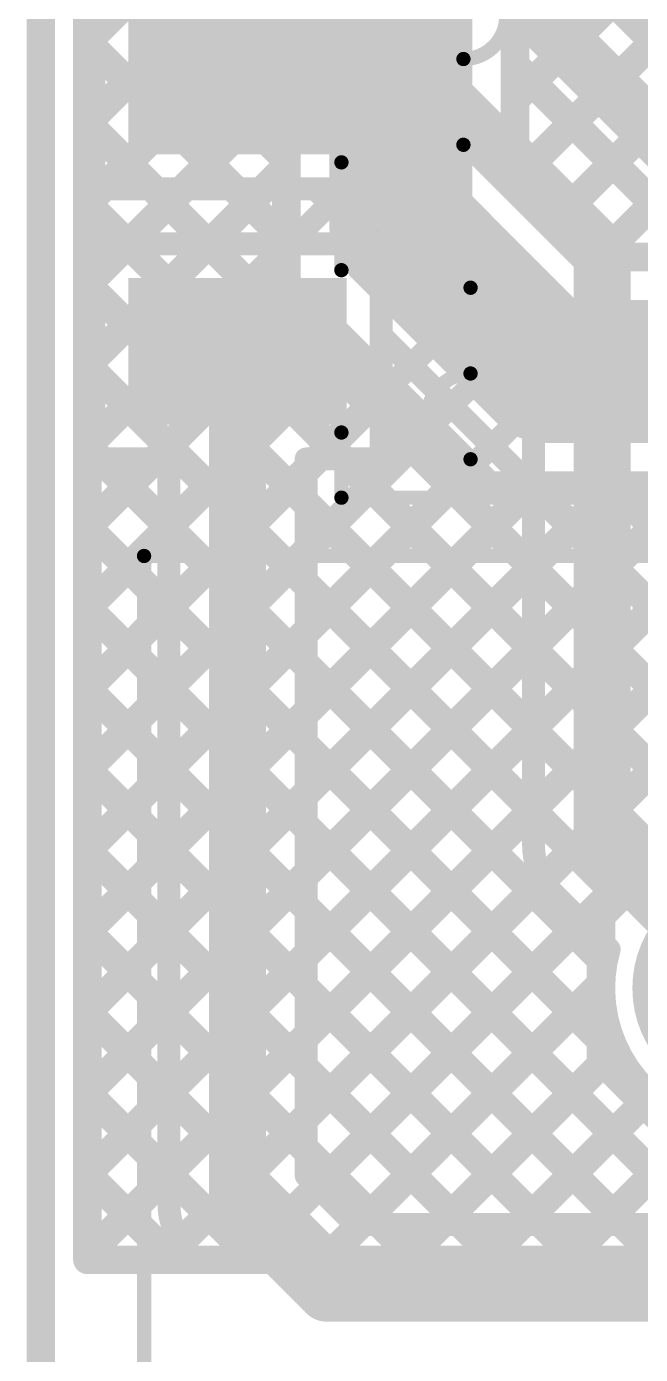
# Model space of a CAD drawing. Header units: inches. Extents: x -1.9 to 9.4, y 0 to 6.7.
# Drawn here: x -0.005 to 0.2097, y 2.0577 to 2.5222 of the extents above; entities that cross this region are included whole.
import ezdxf

# ---------------------------------------------------------------- set-up
doc = ezdxf.new("R2010")
doc.units = ezdxf.units.IN
doc.header["$MEASUREMENT"] = 0
for name, color, linetype in [('Board Outline', 216, 'Continuous'), ('Bottom Layer', 5, 'Continuous'), ('Bottom Solder', 6, 'Continuous'), ('Mechanical 15', 56, 'Continuous'), ('Top Layer', 1, 'Continuous'), ('Top Overlay', 2, 'Continuous'), ('Top Paste', 8, 'Continuous'), ('Top Solder', 216, 'Continuous')]:
    doc.layers.add(name, color=color, linetype=linetype)

# ---------------------------------------------------------------- blocks, each defined once
blk = doc.blocks.new('PE2818_I_1')
at = {"layer": 'Bottom Solder'}
h = blk.add_hatch(color=6, dxfattribs=at)
edge = h.paths.add_edge_path()
edge.add_arc((0.4, 0.4), 0.03943, 0, 360)
at = {"layer": 'Top Solder'}
h = blk.add_hatch(color=216, dxfattribs=at)
edge = h.paths.add_edge_path()
edge.add_arc((0.4, 0.4), 0.03943, 0, 360)
at = {"layer": 'Top Overlay'}
for points in [[(-0.55118, 0.61024, 0.005, 0.005, 0), (0.55118, 0.61024, 0.005, 0.005, 0)], [(0.55118, 0.61024, 0.005, 0.005, 0), (0.55118, -0.61024, 0.005, 0.005, 0)]]:
    blk.add_lwpolyline(points, format="xyseb", dxfattribs=at)
blk.add_lwpolyline([(0.54993, 0.61024, 0.0025, 0.0025, 1), (0.55243, 0.61024, 0.0025, 0.0025, 1)], format="xyseb", close=True, dxfattribs=at)
blk.add_lwpolyline([(0.54993, 0.61024, 0.0025, 0.0025, 1), (0.55243, 0.61024, 0.0025, 0.0025, 1)], format="xyseb", close=True, dxfattribs=at)
blk = doc.blocks.new('MBS10S_25')
at = {"layer": 'Top Layer'}
for points in [[(0.08332, 0.07086), (0.15576, 0.07086), (0.15576, 0.02362), (0.08332, 0.02362)], [(0.08333, -0.02362), (0.15577, -0.02362), (0.15577, -0.07086), (0.08333, -0.07086)]]:
    blk.add_hatch(color=1, dxfattribs=at).paths.add_polyline_path(points)
at = {"layer": 'Top Paste'}
for points in [[(0.08332, 0.07086), (0.15576, 0.07086), (0.15576, 0.02362), (0.08332, 0.02362)], [(0.08333, -0.02362), (0.15577, -0.02362), (0.15577, -0.07086), (0.08333, -0.07086)]]:
    blk.add_hatch(color=8, dxfattribs=at).paths.add_polyline_path(points)
at = {"layer": 'Top Solder'}
for points in [[(0.08132, 0.07286), (0.15776, 0.07286), (0.15776, 0.02162), (0.08132, 0.02162)], [(0.08133, -0.02162), (0.15777, -0.02162), (0.15777, -0.07286), (0.08133, -0.07286)]]:
    blk.add_hatch(color=216, dxfattribs=at).paths.add_polyline_path(points)
at = {"layer": 'Mechanical 15'}
blk.add_lwpolyline([(0.07054, 0.00501, 0.0001, 0.0001, 0), (0.07052, 0.00499, 0.0001, 0.0001, 0)], format="xyseb", dxfattribs=at)
for points in [[(0.0705, 0.00499, 0.00005, 0.00005, 1), (0.07055, 0.00499, 0.00005, 0.00005, 1)], [(0.07052, 0.00501, 0.00005, 0.00005, 1), (0.07057, 0.00501, 0.00005, 0.00005, 1)]]:
    blk.add_lwpolyline(points, format="xyseb", close=True, dxfattribs=at)
at = {"layer": 'Top Overlay'}
for points in [[(0.0832, 0.09843, 0.005, 0.005, 0), (-0.08215, 0.09843, 0.005, 0.005, 0)], [(0.0832, 0.09843, 0.005, 0.005, 0), (0.0832, 0.07564, 0.005, 0.005, 0)], [(0.03803, 0.085, 0.005, 0.005, -1), (0.03803, 0.055, 0.005, 0.005, 0)], [(0.03803, 0.025, 0.005, 0.005, -1), (0.03803, 0.055, 0.005, 0.005, 0)], [(0.0832, 0.01886, 0.005, 0.005, 0), (0.0832, -0.01885, 0.005, 0.005, 0)], [(0.04053, -0.025, 0.005, 0.005, -1), (0.04053, -0.055, 0.005, 0.005, 0)], [(0.04053, -0.085, 0.005, 0.005, -1), (0.04053, -0.055, 0.005, 0.005, 0)]]:
    blk.add_lwpolyline(points, format="xyseb", dxfattribs=at)
for points in [[(0.08195, 0.09843, 0.0025, 0.0025, 1), (0.08445, 0.09843, 0.0025, 0.0025, 1)], [(0.08195, 0.09843, 0.0025, 0.0025, 1), (0.08445, 0.09843, 0.0025, 0.0025, 1)], [(0.03678, 0.085, 0.0025, 0.0025, 1), (0.03928, 0.085, 0.0025, 0.0025, 1)], [(0.08195, 0.07564, 0.0025, 0.0025, 1), (0.08445, 0.07564, 0.0025, 0.0025, 1)], [(0.03678, 0.055, 0.0025, 0.0025, 1), (0.03928, 0.055, 0.0025, 0.0025, 1)], [(0.03678, 0.055, 0.0025, 0.0025, 1), (0.03928, 0.055, 0.0025, 0.0025, 1)], [(0.03678, 0.025, 0.0025, 0.0025, 1), (0.03928, 0.025, 0.0025, 0.0025, 1)], [(0.08195, 0.01886, 0.0025, 0.0025, 1), (0.08445, 0.01886, 0.0025, 0.0025, 1)], [(0.08195, -0.01885, 0.0025, 0.0025, 1), (0.08445, -0.01885, 0.0025, 0.0025, 1)], [(0.03928, -0.025, 0.0025, 0.0025, 1), (0.04178, -0.025, 0.0025, 0.0025, 1)], [(0.03928, -0.055, 0.0025, 0.0025, 1), (0.04178, -0.055, 0.0025, 0.0025, 1)], [(0.03928, -0.055, 0.0025, 0.0025, 1), (0.04178, -0.055, 0.0025, 0.0025, 1)]]:
    blk.add_lwpolyline(points, format="xyseb", close=True, dxfattribs=at)

msp = doc.modelspace()

# ---------------------------------------------------------------- linework, layer by layer
at = {"layer": 'Board Outline'}
msp.add_lwpolyline([(0, 0, 0.01, 0.01, 0), (0, 3.38583, 0.01, 0.01, 0)], format="xyseb", dxfattribs=at)
at = {"layer": 'Bottom Layer'}
for points in [[(0.01631, 2.09083, 0.01, 0.01, 0), (0.01631, 3.36951, 0.01, 0.01, 0)], [(0.1659, 2.49672, 0.01, 0.01, 0), (1.03869, 3.36951, 0.01, 0.01, 0)], [(0.1659, 2.52501, 0.01, 0.01, 0), (1.01041, 3.36951, 0.01, 0.01, 0)], [(0.16792, 2.47046, 0.01, 0.01, 0), (1.06697, 3.36951, 0.01, 0.01, 0)], [(0.18206, 2.45632, 0.01, 0.01, 0), (1.09526, 3.36951, 0.01, 0.01, 0)], [(0.1962, 2.44217, 0.01, 0.01, 0), (1.12354, 3.36951, 0.01, 0.01, 0)], [(0.1259, 2.45248, 0.05, 0.05, 0), (0.1259, 2.80827, 0.05, 0.05, 0)], [(0.0859, 2.47248, 0.01, 0.01, 0), (0.0859, 2.78251, 0.01, 0.01, 0)], [(0.1659, 2.47248, 0.01, 0.01, 0), (0.1659, 2.78251, 0.01, 0.01, 0)], [(0.01631, 2.51684, 0.01, 0.01, 0), (0.0859, 2.58643, 0.01, 0.01, 0)], [(0.01631, 2.57338, 0.01, 0.01, 0), (0.0859, 2.5038, 0.01, 0.01, 0)], [(0.1659, 2.56522, 0.01, 0.01, 0), (0.28954, 2.44157, 0.01, 0.01, 0)], [(0.01631, 2.48856, 0.01, 0.01, 0), (0.0859, 2.55814, 0.01, 0.01, 0)], [(0.01631, 2.5451, 0.01, 0.01, 0), (0.0859, 2.47551, 0.01, 0.01, 0)], [(0.1659, 2.53693, 0.01, 0.01, 0), (0.26126, 2.44157, 0.01, 0.01, 0)], [(0.01631, 2.46027, 0.01, 0.01, 0), (0.0859, 2.52986, 0.01, 0.01, 0)], [(0.01631, 2.51681, 0.01, 0.01, 0), (0.0859, 2.44723, 0.01, 0.01, 0)], [(0.1659, 2.50865, 0.01, 0.01, 0), (0.23297, 2.44157, 0.01, 0.01, 0)], [(0.01631, 2.43199, 0.01, 0.01, 0), (0.0859, 2.50158, 0.01, 0.01, 0)], [(0.01631, 2.48853, 0.01, 0.01, 0), (0.26858, 2.23626, 0.01, 0.01, 0)], [(0.1659, 2.48036, 0.01, 0.01, 0), (0.20469, 2.44157, 0.01, 0.01, 0)], [(0.01631, 2.4037, 0.01, 0.01, 0), (0.0859, 2.47329, 0.01, 0.01, 0)], [(0.0859, 2.43248, 0.01, 0.01, 0), (0.0859, 2.47248, 0.01, 0.01, 0)], [(0.0859, 2.43248, 0.01, 0.01, 0), (0.0859, 2.47248, 0.01, 0.01, 0)], [(0.1259, 2.45248, 0.05, 0.05, 0), (0.1768, 2.40157, 0.05, 0.05, 0)], [(0.1659, 2.47248, 0.01, 0.01, 0), (0.1968, 2.44157, 0.01, 0.01, 0)], [(0.01631, 2.46025, 0.01, 0.01, 0), (0.2403, 2.23626, 0.01, 0.01, 0)], [(0.01631, 2.37542, 0.01, 0.01, 0), (0.0859, 2.44501, 0.01, 0.01, 0)], [(0.1968, 2.44157, 0.01, 0.01, 0), (0.39196, 2.44157, 0.01, 0.01, 0)], [(0.01631, 2.43196, 0.01, 0.01, 0), (0.21657, 2.23171, 0.01, 0.01, 0)], [(0.0859, 2.43248, 0.01, 0.01, 0), (0.1059, 2.41248, 0.01, 0.01, 0)], [(0.0859, 2.43248, 0.01, 0.01, 0), (0.1059, 2.41248, 0.01, 0.01, 0)], [(0.01631, 2.34714, 0.01, 0.01, 0), (0.09378, 2.4246, 0.01, 0.01, 0)], [(0.1768, 2.40157, 0.05, 0.05, 0), (0.44239, 2.40157, 0.05, 0.05, 0)], [(0.01631, 2.31885, 0.01, 0.01, 0), (0.10792, 2.41046, 0.01, 0.01, 0)], [(0.1059, 2.41248, 0.01, 0.01, 0), (0.1368, 2.38157, 0.01, 0.01, 0)], [(0.01631, 2.40368, 0.01, 0.01, 0), (0.20243, 2.21756, 0.01, 0.01, 0)], [(0.01631, 2.29057, 0.01, 0.01, 0), (0.12206, 2.39632, 0.01, 0.01, 0)], [(0.01631, 2.26228, 0.01, 0.01, 0), (0.1362, 2.38217, 0.01, 0.01, 0)], [(0.1368, 2.38157, 0.01, 0.01, 0), (0.1568, 2.36157, 0.01, 0.01, 0)], [(0.1368, 2.38157, 0.01, 0.01, 0), (0.1568, 2.36157, 0.01, 0.01, 0)], [(0.01631, 2.37539, 0.01, 0.01, 0), (0.19591, 2.1958, 0.01, 0.01, 0)], [(0.01631, 2.234, 0.01, 0.01, 0), (0.15035, 2.36803, 0.01, 0.01, 0)], [(0.01631, 2.17743, 0.01, 0.01, 0), (0.20046, 2.36157, 0.01, 0.01, 0)], [(0.01631, 2.20571, 0.01, 0.01, 0), (0.17217, 2.36157, 0.01, 0.01, 0)], [(0.01631, 2.09258, 0.01, 0.01, 0), (0.28531, 2.36157, 0.01, 0.01, 0)], [(0.01631, 2.12086, 0.01, 0.01, 0), (0.25703, 2.36157, 0.01, 0.01, 0)], [(0.01631, 2.12086, 0.01, 0.01, 0), (0.25703, 2.36157, 0.01, 0.01, 0)], [(0.01631, 2.14915, 0.01, 0.01, 0), (0.22874, 2.36157, 0.01, 0.01, 0)], [(0.04285, 2.09083, 0.01, 0.01, 0), (0.31359, 2.36157, 0.01, 0.01, 0)], [(0.07113, 2.09083, 0.01, 0.01, 0), (0.34188, 2.36157, 0.01, 0.01, 0)], [(0.1568, 2.36157, 0.01, 0.01, 0), (0.1968, 2.36157, 0.01, 0.01, 0)], [(0.1568, 2.36157, 0.01, 0.01, 0), (0.1968, 2.36157, 0.01, 0.01, 0)], [(0.17155, 2.36157, 0.01, 0.01, 0), (0.4423, 2.09083, 0.01, 0.01, 0)], [(0.1968, 2.36157, 0.01, 0.01, 0), (0.39196, 2.36157, 0.01, 0.01, 0)], [(0.19984, 2.36157, 0.01, 0.01, 0), (0.39591, 2.16551, 0.01, 0.01, 0)], [(0.01631, 2.34711, 0.01, 0.01, 0), (0.19591, 2.16752, 0.01, 0.01, 0)], [(0.01631, 2.31882, 0.01, 0.01, 0), (0.24431, 2.09083, 0.01, 0.01, 0)], [(0.01631, 2.29054, 0.01, 0.01, 0), (0.21603, 2.09083, 0.01, 0.01, 0)], [(0.01631, 2.26226, 0.01, 0.01, 0), (0.18774, 2.09083, 0.01, 0.01, 0)], [(0.01631, 2.23397, 0.01, 0.01, 0), (0.15946, 2.09083, 0.01, 0.01, 0)], [(0.19591, 2.21104, 0.01, 0.01, 0), (0.22112, 2.23626, 0.01, 0.01, 0)], [(0.19591, 2.16061, 0.01, 0.01, 0), (0.19591, 2.21104, 0.01, 0.01, 0)], [(0.01631, 2.20569, 0.01, 0.01, 0), (0.13117, 2.09083, 0.01, 0.01, 0)], [(0.09942, 2.09083, 0.01, 0.01, 0), (0.19591, 2.18732, 0.01, 0.01, 0)], [(0.01631, 2.1774, 0.01, 0.01, 0), (0.10289, 2.09083, 0.01, 0.01, 0)], [(0.1277, 2.09083, 0.01, 0.01, 0), (0.19669, 2.15982, 0.01, 0.01, 0)], [(0.19591, 2.16061, 0.01, 0.01, 0), (0.22112, 2.13539, 0.01, 0.01, 0)], [(0.01631, 2.14912, 0.01, 0.01, 0), (0.0746, 2.09083, 0.01, 0.01, 0)], [(0.15598, 2.09083, 0.01, 0.01, 0), (0.21084, 2.14568, 0.01, 0.01, 0)], [(0.18427, 2.09083, 0.01, 0.01, 0), (0.22884, 2.13539, 0.01, 0.01, 0)], [(0.21255, 2.09083, 0.01, 0.01, 0), (0.25712, 2.13539, 0.01, 0.01, 0)], [(0.01631, 2.12083, 0.01, 0.01, 0), (0.04632, 2.09083, 0.01, 0.01, 0)], [(0.01631, 2.09083, 0.01, 0.01, 0), (1.27503, 2.09083, 0.01, 0.01, 0)]]:
    msp.add_lwpolyline(points, format="xyseb", dxfattribs=at)
for points in [[(0.1634, 2.52501, 0.005, 0.005, 1), (0.1684, 2.52501, 0.005, 0.005, 1)], [(0.01381, 2.51684, 0.005, 0.005, 1), (0.01881, 2.51684, 0.005, 0.005, 1)], [(0.01381, 2.51681, 0.005, 0.005, 1), (0.01881, 2.51681, 0.005, 0.005, 1)], [(0.1634, 2.50865, 0.005, 0.005, 1), (0.1684, 2.50865, 0.005, 0.005, 1)], [(0.0834, 2.5038, 0.005, 0.005, 1), (0.0884, 2.5038, 0.005, 0.005, 1)], [(0.0834, 2.50158, 0.005, 0.005, 1), (0.0884, 2.50158, 0.005, 0.005, 1)], [(0.1634, 2.49672, 0.005, 0.005, 1), (0.1684, 2.49672, 0.005, 0.005, 1)], [(0.01381, 2.48856, 0.005, 0.005, 1), (0.01881, 2.48856, 0.005, 0.005, 1)], [(0.01381, 2.48853, 0.005, 0.005, 1), (0.01881, 2.48853, 0.005, 0.005, 1)], [(0.1634, 2.48036, 0.005, 0.005, 1), (0.1684, 2.48036, 0.005, 0.005, 1)], [(0.0834, 2.47551, 0.005, 0.005, 1), (0.0884, 2.47551, 0.005, 0.005, 1)], [(0.0834, 2.47329, 0.005, 0.005, 1), (0.0884, 2.47329, 0.005, 0.005, 1)], [(0.0834, 2.47248, 0.005, 0.005, 1), (0.0884, 2.47248, 0.005, 0.005, 1)], [(0.0834, 2.47248, 0.005, 0.005, 1), (0.0884, 2.47248, 0.005, 0.005, 1)], [(0.0834, 2.47248, 0.005, 0.005, 1), (0.0884, 2.47248, 0.005, 0.005, 1)], [(0.1134, 2.45248, 0.025, 0.025, 1), (0.1384, 2.45248, 0.025, 0.025, 1)], [(0.1134, 2.45248, 0.025, 0.025, 1), (0.1384, 2.45248, 0.025, 0.025, 1)], [(0.1634, 2.47248, 0.005, 0.005, 1), (0.1684, 2.47248, 0.005, 0.005, 1)], [(0.1634, 2.47248, 0.005, 0.005, 1), (0.1684, 2.47248, 0.005, 0.005, 1)], [(0.16542, 2.47046, 0.005, 0.005, 1), (0.17042, 2.47046, 0.005, 0.005, 1)], [(0.01381, 2.46027, 0.005, 0.005, 1), (0.01881, 2.46027, 0.005, 0.005, 1)], [(0.01381, 2.46025, 0.005, 0.005, 1), (0.01881, 2.46025, 0.005, 0.005, 1)], [(0.17956, 2.45632, 0.005, 0.005, 1), (0.18456, 2.45632, 0.005, 0.005, 1)], [(0.0834, 2.44723, 0.005, 0.005, 1), (0.0884, 2.44723, 0.005, 0.005, 1)], [(0.0834, 2.44501, 0.005, 0.005, 1), (0.0884, 2.44501, 0.005, 0.005, 1)], [(0.1937, 2.44217, 0.005, 0.005, 1), (0.1987, 2.44217, 0.005, 0.005, 1)], [(0.1943, 2.44157, 0.005, 0.005, 1), (0.1993, 2.44157, 0.005, 0.005, 1)], [(0.1943, 2.44157, 0.005, 0.005, 1), (0.1993, 2.44157, 0.005, 0.005, 1)], [(0.20219, 2.44157, 0.005, 0.005, 1), (0.20719, 2.44157, 0.005, 0.005, 1)], [(0.01381, 2.43199, 0.005, 0.005, 1), (0.01881, 2.43199, 0.005, 0.005, 1)], [(0.01381, 2.43196, 0.005, 0.005, 1), (0.01881, 2.43196, 0.005, 0.005, 1)], [(0.0834, 2.43248, 0.005, 0.005, 1), (0.0884, 2.43248, 0.005, 0.005, 1)], [(0.0834, 2.43248, 0.005, 0.005, 1), (0.0884, 2.43248, 0.005, 0.005, 1)], [(0.0834, 2.43248, 0.005, 0.005, 1), (0.0884, 2.43248, 0.005, 0.005, 1)], [(0.0834, 2.43248, 0.005, 0.005, 1), (0.0884, 2.43248, 0.005, 0.005, 1)], [(0.09128, 2.4246, 0.005, 0.005, 1), (0.09628, 2.4246, 0.005, 0.005, 1)], [(0.1643, 2.40157, 0.025, 0.025, 1), (0.1893, 2.40157, 0.025, 0.025, 1)], [(0.1643, 2.40157, 0.025, 0.025, 1), (0.1893, 2.40157, 0.025, 0.025, 1)], [(0.1034, 2.41248, 0.005, 0.005, 1), (0.1084, 2.41248, 0.005, 0.005, 1)], [(0.1034, 2.41248, 0.005, 0.005, 1), (0.1084, 2.41248, 0.005, 0.005, 1)], [(0.1034, 2.41248, 0.005, 0.005, 1), (0.1084, 2.41248, 0.005, 0.005, 1)], [(0.10542, 2.41046, 0.005, 0.005, 1), (0.11042, 2.41046, 0.005, 0.005, 1)], [(0.01381, 2.4037, 0.005, 0.005, 1), (0.01881, 2.4037, 0.005, 0.005, 1)], [(0.01381, 2.40368, 0.005, 0.005, 1), (0.01881, 2.40368, 0.005, 0.005, 1)], [(0.11956, 2.39632, 0.005, 0.005, 1), (0.12456, 2.39632, 0.005, 0.005, 1)], [(0.1337, 2.38217, 0.005, 0.005, 1), (0.1387, 2.38217, 0.005, 0.005, 1)], [(0.1343, 2.38157, 0.005, 0.005, 1), (0.1393, 2.38157, 0.005, 0.005, 1)], [(0.1343, 2.38157, 0.005, 0.005, 1), (0.1393, 2.38157, 0.005, 0.005, 1)], [(0.1343, 2.38157, 0.005, 0.005, 1), (0.1393, 2.38157, 0.005, 0.005, 1)], [(0.01381, 2.37542, 0.005, 0.005, 1), (0.01881, 2.37542, 0.005, 0.005, 1)], [(0.01381, 2.37539, 0.005, 0.005, 1), (0.01881, 2.37539, 0.005, 0.005, 1)], [(0.14785, 2.36803, 0.005, 0.005, 1), (0.15285, 2.36803, 0.005, 0.005, 1)], [(0.1543, 2.36157, 0.005, 0.005, 1), (0.1593, 2.36157, 0.005, 0.005, 1)], [(0.1543, 2.36157, 0.005, 0.005, 1), (0.1593, 2.36157, 0.005, 0.005, 1)], [(0.1543, 2.36157, 0.005, 0.005, 1), (0.1593, 2.36157, 0.005, 0.005, 1)], [(0.1543, 2.36157, 0.005, 0.005, 1), (0.1593, 2.36157, 0.005, 0.005, 1)], [(0.16905, 2.36157, 0.005, 0.005, 1), (0.17405, 2.36157, 0.005, 0.005, 1)], [(0.16967, 2.36157, 0.005, 0.005, 1), (0.17467, 2.36157, 0.005, 0.005, 1)], [(0.1943, 2.36157, 0.005, 0.005, 1), (0.1993, 2.36157, 0.005, 0.005, 1)], [(0.1943, 2.36157, 0.005, 0.005, 1), (0.1993, 2.36157, 0.005, 0.005, 1)], [(0.1943, 2.36157, 0.005, 0.005, 1), (0.1993, 2.36157, 0.005, 0.005, 1)], [(0.19734, 2.36157, 0.005, 0.005, 1), (0.20234, 2.36157, 0.005, 0.005, 1)], [(0.19796, 2.36157, 0.005, 0.005, 1), (0.20296, 2.36157, 0.005, 0.005, 1)], [(0.01381, 2.34714, 0.005, 0.005, 1), (0.01881, 2.34714, 0.005, 0.005, 1)], [(0.01381, 2.34711, 0.005, 0.005, 1), (0.01881, 2.34711, 0.005, 0.005, 1)], [(0.01381, 2.31885, 0.005, 0.005, 1), (0.01881, 2.31885, 0.005, 0.005, 1)], [(0.01381, 2.31882, 0.005, 0.005, 1), (0.01881, 2.31882, 0.005, 0.005, 1)], [(0.01381, 2.29057, 0.005, 0.005, 1), (0.01881, 2.29057, 0.005, 0.005, 1)], [(0.01381, 2.29054, 0.005, 0.005, 1), (0.01881, 2.29054, 0.005, 0.005, 1)], [(0.01381, 2.26228, 0.005, 0.005, 1), (0.01881, 2.26228, 0.005, 0.005, 1)], [(0.01381, 2.26226, 0.005, 0.005, 1), (0.01881, 2.26226, 0.005, 0.005, 1)], [(0.01381, 2.234, 0.005, 0.005, 1), (0.01881, 2.234, 0.005, 0.005, 1)], [(0.01381, 2.23397, 0.005, 0.005, 1), (0.01881, 2.23397, 0.005, 0.005, 1)], [(0.19993, 2.21756, 0.005, 0.005, 1), (0.20493, 2.21756, 0.005, 0.005, 1)], [(0.19341, 2.21104, 0.005, 0.005, 1), (0.19841, 2.21104, 0.005, 0.005, 1)], [(0.19341, 2.21104, 0.005, 0.005, 1), (0.19841, 2.21104, 0.005, 0.005, 1)], [(0.01381, 2.20571, 0.005, 0.005, 1), (0.01881, 2.20571, 0.005, 0.005, 1)], [(0.01381, 2.20569, 0.005, 0.005, 1), (0.01881, 2.20569, 0.005, 0.005, 1)], [(0.19341, 2.1958, 0.005, 0.005, 1), (0.19841, 2.1958, 0.005, 0.005, 1)], [(0.19341, 2.18732, 0.005, 0.005, 1), (0.19841, 2.18732, 0.005, 0.005, 1)], [(0.01381, 2.17743, 0.005, 0.005, 1), (0.01881, 2.17743, 0.005, 0.005, 1)], [(0.01381, 2.1774, 0.005, 0.005, 1), (0.01881, 2.1774, 0.005, 0.005, 1)], [(0.19341, 2.16752, 0.005, 0.005, 1), (0.19841, 2.16752, 0.005, 0.005, 1)], [(0.19341, 2.16061, 0.005, 0.005, 1), (0.19841, 2.16061, 0.005, 0.005, 1)], [(0.19341, 2.16061, 0.005, 0.005, 1), (0.19841, 2.16061, 0.005, 0.005, 1)], [(0.19419, 2.15982, 0.005, 0.005, 1), (0.19919, 2.15982, 0.005, 0.005, 1)], [(0.01381, 2.14915, 0.005, 0.005, 1), (0.01881, 2.14915, 0.005, 0.005, 1)], [(0.01381, 2.14912, 0.005, 0.005, 1), (0.01881, 2.14912, 0.005, 0.005, 1)], [(0.20834, 2.14568, 0.005, 0.005, 1), (0.21334, 2.14568, 0.005, 0.005, 1)], [(0.01381, 2.12086, 0.005, 0.005, 1), (0.01881, 2.12086, 0.005, 0.005, 1)], [(0.01381, 2.12086, 0.005, 0.005, 1), (0.01881, 2.12086, 0.005, 0.005, 1)], [(0.01381, 2.12083, 0.005, 0.005, 1), (0.01881, 2.12083, 0.005, 0.005, 1)], [(0.01381, 2.09258, 0.005, 0.005, 1), (0.01881, 2.09258, 0.005, 0.005, 1)], [(0.01381, 2.09083, 0.005, 0.005, 1), (0.01881, 2.09083, 0.005, 0.005, 1)], [(0.01381, 2.09083, 0.005, 0.005, 1), (0.01881, 2.09083, 0.005, 0.005, 1)], [(0.04035, 2.09083, 0.005, 0.005, 1), (0.04535, 2.09083, 0.005, 0.005, 1)], [(0.04382, 2.09083, 0.005, 0.005, 1), (0.04882, 2.09083, 0.005, 0.005, 1)], [(0.06863, 2.09083, 0.005, 0.005, 1), (0.07363, 2.09083, 0.005, 0.005, 1)], [(0.0721, 2.09083, 0.005, 0.005, 1), (0.0771, 2.09083, 0.005, 0.005, 1)], [(0.09692, 2.09083, 0.005, 0.005, 1), (0.10192, 2.09083, 0.005, 0.005, 1)], [(0.10039, 2.09083, 0.005, 0.005, 1), (0.10539, 2.09083, 0.005, 0.005, 1)], [(0.1252, 2.09083, 0.005, 0.005, 1), (0.1302, 2.09083, 0.005, 0.005, 1)], [(0.12867, 2.09083, 0.005, 0.005, 1), (0.13367, 2.09083, 0.005, 0.005, 1)], [(0.15348, 2.09083, 0.005, 0.005, 1), (0.15848, 2.09083, 0.005, 0.005, 1)], [(0.15696, 2.09083, 0.005, 0.005, 1), (0.16196, 2.09083, 0.005, 0.005, 1)], [(0.18177, 2.09083, 0.005, 0.005, 1), (0.18677, 2.09083, 0.005, 0.005, 1)], [(0.18524, 2.09083, 0.005, 0.005, 1), (0.19024, 2.09083, 0.005, 0.005, 1)], [(0.21005, 2.09083, 0.005, 0.005, 1), (0.21505, 2.09083, 0.005, 0.005, 1)]]:
    msp.add_lwpolyline(points, format="xyseb", close=True, dxfattribs=at)
at = {"layer": 'Top Layer'}
for points in [[(0.01529, 2.09083, 0.008, 0.008, 0), (0.01529, 3.37053, 0.008, 0.008, 0)], [(0.1499, 2.58383, 0.008, 0.008, 0), (0.25766, 2.47607, 0.008, 0.008, 0)], [(0.1259, 2.57389, 0.02, 0.02, 0), (0.27758, 2.42221, 0.02, 0.02, 0)], [(0.01857, 2.46544, 0.008, 0.008, 0), (0.01857, 2.54069, 0.008, 0.008, 0)], [(0.01529, 2.51582, 0.008, 0.008, 0), (0.01857, 2.5191, 0.008, 0.008, 0)], [(0.01529, 2.51783, 0.008, 0.008, 0), (0.01857, 2.51456, 0.008, 0.008, 0)], [(0.06879, 2.50306, 0.02, 0.02, 0), (0.13558, 2.50306, 0.02, 0.02, 0)], [(0.13558, 2.50306, 0.02, 0.02, 0), (0.19634, 2.4423, 0.02, 0.02, 0)], [(0.01529, 2.48754, 0.008, 0.008, 0), (0.01857, 2.49081, 0.008, 0.008, 0)], [(0.01529, 2.48955, 0.008, 0.008, 0), (0.01857, 2.48628, 0.008, 0.008, 0)], [(0.11901, 2.47906, 0.008, 0.008, 0), (0.12564, 2.47906, 0.008, 0.008, 0)], [(0.11901, 2.46544, 0.008, 0.008, 0), (0.11901, 2.47906, 0.008, 0.008, 0)], [(0.12564, 2.47906, 0.008, 0.008, 0), (0.17234, 2.43236, 0.008, 0.008, 0)], [(0.11538, 2.44621, 0.008, 0.008, 0), (0.13694, 2.46776, 0.008, 0.008, 0)], [(0.11901, 2.47069, 0.008, 0.008, 0), (0.17234, 2.41736, 0.008, 0.008, 0)], [(0.01529, 2.45925, 0.008, 0.008, 0), (0.02148, 2.46544, 0.008, 0.008, 0)], [(0.01857, 2.46544, 0.008, 0.008, 0), (0.11901, 2.46544, 0.008, 0.008, 0)], [(0.03053, 2.44621, 0.008, 0.008, 0), (0.04977, 2.46544, 0.008, 0.008, 0)], [(0.0394, 2.46544, 0.008, 0.008, 0), (0.05864, 2.44621, 0.008, 0.008, 0)], [(0.05882, 2.44621, 0.008, 0.008, 0), (0.07805, 2.46544, 0.008, 0.008, 0)], [(0.06768, 2.46544, 0.008, 0.008, 0), (0.08692, 2.44621, 0.008, 0.008, 0)], [(0.0871, 2.44621, 0.008, 0.008, 0), (0.10634, 2.46544, 0.008, 0.008, 0)], [(0.09597, 2.46544, 0.008, 0.008, 0), (0.1152, 2.44621, 0.008, 0.008, 0)], [(0.01529, 2.46126, 0.008, 0.008, 0), (0.03035, 2.44621, 0.008, 0.008, 0)], [(0.11902, 2.42156, 0.008, 0.008, 0), (0.15108, 2.45362, 0.008, 0.008, 0)], [(0.01858, 2.44621, 0.008, 0.008, 0), (0.11902, 2.44621, 0.008, 0.008, 0)], [(0.01858, 2.37096, 0.008, 0.008, 0), (0.01858, 2.44621, 0.008, 0.008, 0)], [(0.1152, 2.44621, 0.008, 0.008, 0), (0.11902, 2.4424, 0.008, 0.008, 0)], [(0.11902, 2.37096, 0.008, 0.008, 0), (0.11902, 2.44621, 0.008, 0.008, 0)], [(0.19634, 2.23583, 0.02, 0.02, 0), (0.19634, 2.4423, 0.02, 0.02, 0)], [(0.11902, 2.4424, 0.008, 0.008, 0), (0.17234, 2.38907, 0.008, 0.008, 0)], [(0.11902, 2.39327, 0.008, 0.008, 0), (0.16522, 2.43948, 0.008, 0.008, 0)], [(0.01529, 2.43097, 0.008, 0.008, 0), (0.01858, 2.43425, 0.008, 0.008, 0)], [(0.01529, 2.43298, 0.008, 0.008, 0), (0.01858, 2.4297, 0.008, 0.008, 0)], [(0.17234, 2.23583, 0.008, 0.008, 0), (0.17234, 2.43236, 0.008, 0.008, 0)], [(0.0928, 2.33877, 0.008, 0.008, 0), (0.17234, 2.41831, 0.008, 0.008, 0)], [(0.11902, 2.41411, 0.008, 0.008, 0), (0.17234, 2.36079, 0.008, 0.008, 0)], [(0.0688, 2.11037, 0.02, 0.02, 0), (0.0688, 2.40358, 0.02, 0.02, 0)], [(0.01529, 2.40269, 0.008, 0.008, 0), (0.01858, 2.40597, 0.008, 0.008, 0)], [(0.01529, 2.4047, 0.008, 0.008, 0), (0.01858, 2.40141, 0.008, 0.008, 0)], [(0.0928, 2.31048, 0.008, 0.008, 0), (0.17234, 2.39002, 0.008, 0.008, 0)], [(0.11902, 2.38583, 0.008, 0.008, 0), (0.17234, 2.3325, 0.008, 0.008, 0)], [(0.01529, 2.3744, 0.008, 0.008, 0), (0.01858, 2.37768, 0.008, 0.008, 0)], [(0.01529, 2.37641, 0.008, 0.008, 0), (0.01858, 2.37313, 0.008, 0.008, 0)], [(0.01529, 2.34612, 0.008, 0.008, 0), (0.04014, 2.37096, 0.008, 0.008, 0)], [(0.01858, 2.37313, 0.008, 0.008, 0), (0.02074, 2.37096, 0.008, 0.008, 0)], [(0.01858, 2.37096, 0.008, 0.008, 0), (0.0448, 2.37096, 0.008, 0.008, 0)], [(0.02074, 2.37096, 0.008, 0.008, 0), (0.0448, 2.34691, 0.008, 0.008, 0)], [(0.0448, 2.11037, 0.008, 0.008, 0), (0.0448, 2.37096, 0.008, 0.008, 0)], [(0.0928, 2.37096, 0.008, 0.008, 0), (0.11902, 2.37096, 0.008, 0.008, 0)], [(0.0928, 2.36705, 0.008, 0.008, 0), (0.09671, 2.37096, 0.008, 0.008, 0)], [(0.0928, 2.12031, 0.008, 0.008, 0), (0.0928, 2.37096, 0.008, 0.008, 0)], [(0.1056, 2.37096, 0.008, 0.008, 0), (0.17234, 2.30422, 0.008, 0.008, 0)], [(0.0928, 2.2822, 0.008, 0.008, 0), (0.17234, 2.36174, 0.008, 0.008, 0)], [(0.0928, 2.35548, 0.008, 0.008, 0), (0.17234, 2.27594, 0.008, 0.008, 0)], [(0.01529, 2.34813, 0.008, 0.008, 0), (0.0448, 2.31863, 0.008, 0.008, 0)], [(0.01529, 2.31783, 0.008, 0.008, 0), (0.0448, 2.34733, 0.008, 0.008, 0)], [(0.0928, 2.25391, 0.008, 0.008, 0), (0.17234, 2.33346, 0.008, 0.008, 0)], [(0.0928, 2.32719, 0.008, 0.008, 0), (0.17234, 2.24765, 0.008, 0.008, 0)], [(0.01529, 2.31984, 0.008, 0.008, 0), (0.0448, 2.29034, 0.008, 0.008, 0)], [(0.01529, 2.28955, 0.008, 0.008, 0), (0.0448, 2.31905, 0.008, 0.008, 0)], [(0.0928, 2.22563, 0.008, 0.008, 0), (0.17234, 2.30517, 0.008, 0.008, 0)], [(0.0928, 2.29891, 0.008, 0.008, 0), (0.1976, 2.1941, 0.008, 0.008, 0)], [(0.01529, 2.29156, 0.008, 0.008, 0), (0.0448, 2.26206, 0.008, 0.008, 0)], [(0.01529, 2.26126, 0.008, 0.008, 0), (0.0448, 2.29077, 0.008, 0.008, 0)], [(0.0928, 2.19734, 0.008, 0.008, 0), (0.17234, 2.27689, 0.008, 0.008, 0)], [(0.0928, 2.19734, 0.008, 0.008, 0), (0.17234, 2.27689, 0.008, 0.008, 0)], [(0.0928, 2.27063, 0.008, 0.008, 0), (0.20561, 2.15781, 0.008, 0.008, 0)], [(0.01529, 2.26327, 0.008, 0.008, 0), (0.0448, 2.23377, 0.008, 0.008, 0)], [(0.01529, 2.23298, 0.008, 0.008, 0), (0.0448, 2.26248, 0.008, 0.008, 0)], [(0.0928, 2.16906, 0.008, 0.008, 0), (0.17234, 2.2486, 0.008, 0.008, 0)], [(0.0928, 2.24234, 0.008, 0.008, 0), (0.23197, 2.10317, 0.008, 0.008, 0)], [(0.19634, 2.23583, 0.02, 0.02, 0), (0.24634, 2.18583, 0.02, 0.02, 0)], [(0.01529, 2.23499, 0.008, 0.008, 0), (0.0448, 2.20549, 0.008, 0.008, 0)], [(0.17937, 2.21886, 0.008, 0.008, -0.198912), (0.17234, 2.23583, 0.008, 0.008, 0)], [(0.17937, 2.21886, 0.008, 0.008, -0.198912), (0.17234, 2.23583, 0.008, 0.008, 0)], [(0.01529, 2.2047, 0.008, 0.008, 0), (0.0448, 2.2342, 0.008, 0.008, 0)], [(0.0928, 2.14078, 0.008, 0.008, 0), (0.17566, 2.22364, 0.008, 0.008, 0)], [(0.17937, 2.21886, 0.008, 0.008, 0), (0.19881, 2.19941, 0.008, 0.008, 0)], [(0.0928, 2.21406, 0.008, 0.008, 0), (0.20368, 2.10317, 0.008, 0.008, 0)], [(0.09671, 2.1164, 0.008, 0.008, 0), (0.18926, 2.20896, 0.008, 0.008, 0)], [(0.01529, 2.20671, 0.008, 0.008, 0), (0.0448, 2.1772, 0.008, 0.008, 0)], [(0.01529, 2.17641, 0.008, 0.008, 0), (0.0448, 2.20591, 0.008, 0.008, 0)], [(0.29577, 2.18583, 0.008, 0.008, -1.149906), (0.19881, 2.19941, 0.008, 0.008, 0)], [(0.11176, 2.10317, 0.008, 0.008, 0), (0.19697, 2.18838, 0.008, 0.008, 0)], [(0.0928, 2.18577, 0.008, 0.008, 0), (0.1754, 2.10317, 0.008, 0.008, 0)], [(0.01529, 2.17842, 0.008, 0.008, 0), (0.0448, 2.14892, 0.008, 0.008, 0)], [(0.01529, 2.14813, 0.008, 0.008, 0), (0.0448, 2.17763, 0.008, 0.008, 0)], [(0.14004, 2.10317, 0.008, 0.008, 0), (0.20162, 2.16475, 0.008, 0.008, 0)], [(0.0928, 2.15749, 0.008, 0.008, 0), (0.14712, 2.10317, 0.008, 0.008, 0)], [(0.01529, 2.15014, 0.008, 0.008, 0), (0.0448, 2.12064, 0.008, 0.008, 0)], [(0.01529, 2.11984, 0.008, 0.008, 0), (0.0448, 2.14934, 0.008, 0.008, 0)], [(0.01529, 2.11984, 0.008, 0.008, 0), (0.0448, 2.14934, 0.008, 0.008, 0)], [(0.16832, 2.10317, 0.008, 0.008, 0), (0.21378, 2.14863, 0.008, 0.008, 0)], [(0.19661, 2.10317, 0.008, 0.008, 0), (0.23197, 2.13853, 0.008, 0.008, 0)], [(0.0928, 2.1292, 0.008, 0.008, 0), (0.11883, 2.10317, 0.008, 0.008, 0)], [(0.01529, 2.12185, 0.008, 0.008, 0), (0.04632, 2.09083, 0.008, 0.008, 0)], [(0.01529, 2.09156, 0.008, 0.008, 0), (0.0448, 2.12106, 0.008, 0.008, 0)], [(0.0928, 2.12031, 0.008, 0.008, 0), (0.10994, 2.10317, 0.008, 0.008, 0)], [(0.0688, 2.11037, 0.02, 0.02, 0), (0.1, 2.07917, 0.02, 0.02, 0)], [(0.05183, 2.0934, 0.008, 0.008, -0.198912), (0.0448, 2.11037, 0.008, 0.008, 0)], [(0.05183, 2.0934, 0.008, 0.008, -0.198912), (0.0448, 2.11037, 0.008, 0.008, 0)], [(0.10994, 2.10317, 0.008, 0.008, 0), (0.40751, 2.10317, 0.008, 0.008, 0)], [(0.04285, 2.09083, 0.008, 0.008, 0), (0.04893, 2.09691, 0.008, 0.008, 0)], [(0.01529, 2.09357, 0.008, 0.008, 0), (0.01804, 2.09083, 0.008, 0.008, 0)], [(0.01529, 2.09083, 0.008, 0.008, 0), (0.0544, 2.09083, 0.008, 0.008, 0)], [(0.05183, 2.0934, 0.008, 0.008, 0), (0.0544, 2.09083, 0.008, 0.008, 0)], [(0.1, 2.07917, 0.02, 0.02, 0), (0.41745, 2.07917, 0.02, 0.02, 0)]]:
    msp.add_lwpolyline(points, format="xyseb", dxfattribs=at)
for points in [[(0.01657, 2.5191, 0.004, 0.004, 1), (0.02057, 2.5191, 0.004, 0.004, 1)], [(0.01329, 2.51783, 0.004, 0.004, 1), (0.01729, 2.51783, 0.004, 0.004, 1)], [(0.01329, 2.51582, 0.004, 0.004, 1), (0.01729, 2.51582, 0.004, 0.004, 1)], [(0.01657, 2.51456, 0.004, 0.004, 1), (0.02057, 2.51456, 0.004, 0.004, 1)], [(0.06379, 2.50306, 0.01, 0.01, 1), (0.07379, 2.50306, 0.01, 0.01, 1)], [(0.13058, 2.50306, 0.01, 0.01, 1), (0.14058, 2.50306, 0.01, 0.01, 1)], [(0.13058, 2.50306, 0.01, 0.01, 1), (0.14058, 2.50306, 0.01, 0.01, 1)], [(0.01657, 2.49081, 0.004, 0.004, 1), (0.02057, 2.49081, 0.004, 0.004, 1)], [(0.01329, 2.48955, 0.004, 0.004, 1), (0.01729, 2.48955, 0.004, 0.004, 1)], [(0.01329, 2.48754, 0.004, 0.004, 1), (0.01729, 2.48754, 0.004, 0.004, 1)], [(0.01657, 2.48628, 0.004, 0.004, 1), (0.02057, 2.48628, 0.004, 0.004, 1)], [(0.11701, 2.47906, 0.004, 0.004, 1), (0.12101, 2.47906, 0.004, 0.004, 1)], [(0.11701, 2.47906, 0.004, 0.004, 1), (0.12101, 2.47906, 0.004, 0.004, 1)], [(0.12364, 2.47906, 0.004, 0.004, 1), (0.12764, 2.47906, 0.004, 0.004, 1)], [(0.12364, 2.47906, 0.004, 0.004, 1), (0.12764, 2.47906, 0.004, 0.004, 1)], [(0.11701, 2.47069, 0.004, 0.004, 1), (0.12101, 2.47069, 0.004, 0.004, 1)], [(0.13494, 2.46776, 0.004, 0.004, 1), (0.13894, 2.46776, 0.004, 0.004, 1)], [(0.01657, 2.46544, 0.004, 0.004, 1), (0.02057, 2.46544, 0.004, 0.004, 1)], [(0.01657, 2.46544, 0.004, 0.004, 1), (0.02057, 2.46544, 0.004, 0.004, 1)], [(0.01948, 2.46544, 0.004, 0.004, 1), (0.02348, 2.46544, 0.004, 0.004, 1)], [(0.0374, 2.46544, 0.004, 0.004, 1), (0.0414, 2.46544, 0.004, 0.004, 1)], [(0.04777, 2.46544, 0.004, 0.004, 1), (0.05177, 2.46544, 0.004, 0.004, 1)], [(0.06568, 2.46544, 0.004, 0.004, 1), (0.06968, 2.46544, 0.004, 0.004, 1)], [(0.07605, 2.46544, 0.004, 0.004, 1), (0.08005, 2.46544, 0.004, 0.004, 1)], [(0.09397, 2.46544, 0.004, 0.004, 1), (0.09797, 2.46544, 0.004, 0.004, 1)], [(0.10434, 2.46544, 0.004, 0.004, 1), (0.10834, 2.46544, 0.004, 0.004, 1)], [(0.11701, 2.46544, 0.004, 0.004, 1), (0.12101, 2.46544, 0.004, 0.004, 1)], [(0.11701, 2.46544, 0.004, 0.004, 1), (0.12101, 2.46544, 0.004, 0.004, 1)], [(0.01329, 2.46126, 0.004, 0.004, 1), (0.01729, 2.46126, 0.004, 0.004, 1)], [(0.01329, 2.45925, 0.004, 0.004, 1), (0.01729, 2.45925, 0.004, 0.004, 1)], [(0.14908, 2.45362, 0.004, 0.004, 1), (0.15308, 2.45362, 0.004, 0.004, 1)], [(0.01658, 2.44621, 0.004, 0.004, 1), (0.02058, 2.44621, 0.004, 0.004, 1)], [(0.01658, 2.44621, 0.004, 0.004, 1), (0.02058, 2.44621, 0.004, 0.004, 1)], [(0.02835, 2.44621, 0.004, 0.004, 1), (0.03235, 2.44621, 0.004, 0.004, 1)], [(0.02853, 2.44621, 0.004, 0.004, 1), (0.03253, 2.44621, 0.004, 0.004, 1)], [(0.05664, 2.44621, 0.004, 0.004, 1), (0.06064, 2.44621, 0.004, 0.004, 1)], [(0.05682, 2.44621, 0.004, 0.004, 1), (0.06082, 2.44621, 0.004, 0.004, 1)], [(0.08492, 2.44621, 0.004, 0.004, 1), (0.08892, 2.44621, 0.004, 0.004, 1)], [(0.0851, 2.44621, 0.004, 0.004, 1), (0.0891, 2.44621, 0.004, 0.004, 1)], [(0.1132, 2.44621, 0.004, 0.004, 1), (0.1172, 2.44621, 0.004, 0.004, 1)], [(0.1132, 2.44621, 0.004, 0.004, 1), (0.1172, 2.44621, 0.004, 0.004, 1)], [(0.11338, 2.44621, 0.004, 0.004, 1), (0.11738, 2.44621, 0.004, 0.004, 1)], [(0.11702, 2.44621, 0.004, 0.004, 1), (0.12102, 2.44621, 0.004, 0.004, 1)], [(0.11702, 2.44621, 0.004, 0.004, 1), (0.12102, 2.44621, 0.004, 0.004, 1)], [(0.19134, 2.4423, 0.01, 0.01, 1), (0.20134, 2.4423, 0.01, 0.01, 1)], [(0.19134, 2.4423, 0.01, 0.01, 1), (0.20134, 2.4423, 0.01, 0.01, 1)], [(0.11702, 2.4424, 0.004, 0.004, 1), (0.12102, 2.4424, 0.004, 0.004, 1)], [(0.11702, 2.4424, 0.004, 0.004, 1), (0.12102, 2.4424, 0.004, 0.004, 1)], [(0.16322, 2.43948, 0.004, 0.004, 1), (0.16722, 2.43948, 0.004, 0.004, 1)], [(0.01329, 2.43298, 0.004, 0.004, 1), (0.01729, 2.43298, 0.004, 0.004, 1)], [(0.01329, 2.43097, 0.004, 0.004, 1), (0.01729, 2.43097, 0.004, 0.004, 1)], [(0.01658, 2.43425, 0.004, 0.004, 1), (0.02058, 2.43425, 0.004, 0.004, 1)], [(0.17034, 2.43236, 0.004, 0.004, 1), (0.17434, 2.43236, 0.004, 0.004, 1)], [(0.17034, 2.43236, 0.004, 0.004, 1), (0.17434, 2.43236, 0.004, 0.004, 1)], [(0.01658, 2.4297, 0.004, 0.004, 1), (0.02058, 2.4297, 0.004, 0.004, 1)], [(0.11702, 2.42156, 0.004, 0.004, 1), (0.12102, 2.42156, 0.004, 0.004, 1)], [(0.17034, 2.41831, 0.004, 0.004, 1), (0.17434, 2.41831, 0.004, 0.004, 1)], [(0.17034, 2.41736, 0.004, 0.004, 1), (0.17434, 2.41736, 0.004, 0.004, 1)], [(0.11702, 2.41411, 0.004, 0.004, 1), (0.12102, 2.41411, 0.004, 0.004, 1)], [(0.0638, 2.40358, 0.01, 0.01, 1), (0.0738, 2.40358, 0.01, 0.01, 1)], [(0.01329, 2.4047, 0.004, 0.004, 1), (0.01729, 2.4047, 0.004, 0.004, 1)], [(0.01329, 2.40269, 0.004, 0.004, 1), (0.01729, 2.40269, 0.004, 0.004, 1)], [(0.01658, 2.40597, 0.004, 0.004, 1), (0.02058, 2.40597, 0.004, 0.004, 1)], [(0.01658, 2.40141, 0.004, 0.004, 1), (0.02058, 2.40141, 0.004, 0.004, 1)], [(0.11702, 2.39327, 0.004, 0.004, 1), (0.12102, 2.39327, 0.004, 0.004, 1)], [(0.17034, 2.39002, 0.004, 0.004, 1), (0.17434, 2.39002, 0.004, 0.004, 1)], [(0.17034, 2.38907, 0.004, 0.004, 1), (0.17434, 2.38907, 0.004, 0.004, 1)], [(0.11702, 2.38583, 0.004, 0.004, 1), (0.12102, 2.38583, 0.004, 0.004, 1)], [(0.01329, 2.37641, 0.004, 0.004, 1), (0.01729, 2.37641, 0.004, 0.004, 1)], [(0.01329, 2.3744, 0.004, 0.004, 1), (0.01729, 2.3744, 0.004, 0.004, 1)], [(0.01658, 2.37768, 0.004, 0.004, 1), (0.02058, 2.37768, 0.004, 0.004, 1)], [(0.01658, 2.37313, 0.004, 0.004, 1), (0.02058, 2.37313, 0.004, 0.004, 1)], [(0.01658, 2.37313, 0.004, 0.004, 1), (0.02058, 2.37313, 0.004, 0.004, 1)], [(0.01658, 2.37096, 0.004, 0.004, 1), (0.02058, 2.37096, 0.004, 0.004, 1)], [(0.01658, 2.37096, 0.004, 0.004, 1), (0.02058, 2.37096, 0.004, 0.004, 1)], [(0.01874, 2.37096, 0.004, 0.004, 1), (0.02274, 2.37096, 0.004, 0.004, 1)], [(0.01874, 2.37096, 0.004, 0.004, 1), (0.02274, 2.37096, 0.004, 0.004, 1)], [(0.03814, 2.37096, 0.004, 0.004, 1), (0.04214, 2.37096, 0.004, 0.004, 1)], [(0.0428, 2.37096, 0.004, 0.004, 1), (0.0468, 2.37096, 0.004, 0.004, 1)], [(0.0428, 2.37096, 0.004, 0.004, 1), (0.0468, 2.37096, 0.004, 0.004, 1)], [(0.0908, 2.37096, 0.004, 0.004, 1), (0.0948, 2.37096, 0.004, 0.004, 1)], [(0.0908, 2.37096, 0.004, 0.004, 1), (0.0948, 2.37096, 0.004, 0.004, 1)], [(0.09471, 2.37096, 0.004, 0.004, 1), (0.09871, 2.37096, 0.004, 0.004, 1)], [(0.1036, 2.37096, 0.004, 0.004, 1), (0.1076, 2.37096, 0.004, 0.004, 1)], [(0.11702, 2.37096, 0.004, 0.004, 1), (0.12102, 2.37096, 0.004, 0.004, 1)], [(0.11702, 2.37096, 0.004, 0.004, 1), (0.12102, 2.37096, 0.004, 0.004, 1)], [(0.0908, 2.36705, 0.004, 0.004, 1), (0.0948, 2.36705, 0.004, 0.004, 1)], [(0.17034, 2.36174, 0.004, 0.004, 1), (0.17434, 2.36174, 0.004, 0.004, 1)], [(0.17034, 2.36079, 0.004, 0.004, 1), (0.17434, 2.36079, 0.004, 0.004, 1)], [(0.0908, 2.35548, 0.004, 0.004, 1), (0.0948, 2.35548, 0.004, 0.004, 1)], [(0.01329, 2.34813, 0.004, 0.004, 1), (0.01729, 2.34813, 0.004, 0.004, 1)], [(0.0428, 2.34733, 0.004, 0.004, 1), (0.0468, 2.34733, 0.004, 0.004, 1)], [(0.0428, 2.34691, 0.004, 0.004, 1), (0.0468, 2.34691, 0.004, 0.004, 1)], [(0.01329, 2.34612, 0.004, 0.004, 1), (0.01729, 2.34612, 0.004, 0.004, 1)], [(0.0908, 2.33877, 0.004, 0.004, 1), (0.0948, 2.33877, 0.004, 0.004, 1)], [(0.17034, 2.33346, 0.004, 0.004, 1), (0.17434, 2.33346, 0.004, 0.004, 1)], [(0.17034, 2.3325, 0.004, 0.004, 1), (0.17434, 2.3325, 0.004, 0.004, 1)], [(0.0908, 2.32719, 0.004, 0.004, 1), (0.0948, 2.32719, 0.004, 0.004, 1)], [(0.01329, 2.31984, 0.004, 0.004, 1), (0.01729, 2.31984, 0.004, 0.004, 1)], [(0.0428, 2.31905, 0.004, 0.004, 1), (0.0468, 2.31905, 0.004, 0.004, 1)], [(0.0428, 2.31863, 0.004, 0.004, 1), (0.0468, 2.31863, 0.004, 0.004, 1)], [(0.01329, 2.31783, 0.004, 0.004, 1), (0.01729, 2.31783, 0.004, 0.004, 1)], [(0.0908, 2.31048, 0.004, 0.004, 1), (0.0948, 2.31048, 0.004, 0.004, 1)], [(0.17034, 2.30517, 0.004, 0.004, 1), (0.17434, 2.30517, 0.004, 0.004, 1)], [(0.17034, 2.30422, 0.004, 0.004, 1), (0.17434, 2.30422, 0.004, 0.004, 1)], [(0.0908, 2.29891, 0.004, 0.004, 1), (0.0948, 2.29891, 0.004, 0.004, 1)], [(0.01329, 2.29156, 0.004, 0.004, 1), (0.01729, 2.29156, 0.004, 0.004, 1)], [(0.0428, 2.29077, 0.004, 0.004, 1), (0.0468, 2.29077, 0.004, 0.004, 1)], [(0.01329, 2.28955, 0.004, 0.004, 1), (0.01729, 2.28955, 0.004, 0.004, 1)], [(0.0428, 2.29034, 0.004, 0.004, 1), (0.0468, 2.29034, 0.004, 0.004, 1)], [(0.0908, 2.2822, 0.004, 0.004, 1), (0.0948, 2.2822, 0.004, 0.004, 1)], [(0.17034, 2.27689, 0.004, 0.004, 1), (0.17434, 2.27689, 0.004, 0.004, 1)], [(0.17034, 2.27689, 0.004, 0.004, 1), (0.17434, 2.27689, 0.004, 0.004, 1)], [(0.17034, 2.27594, 0.004, 0.004, 1), (0.17434, 2.27594, 0.004, 0.004, 1)], [(0.0908, 2.27063, 0.004, 0.004, 1), (0.0948, 2.27063, 0.004, 0.004, 1)], [(0.01329, 2.26327, 0.004, 0.004, 1), (0.01729, 2.26327, 0.004, 0.004, 1)], [(0.01329, 2.26126, 0.004, 0.004, 1), (0.01729, 2.26126, 0.004, 0.004, 1)], [(0.0428, 2.26248, 0.004, 0.004, 1), (0.0468, 2.26248, 0.004, 0.004, 1)], [(0.0428, 2.26206, 0.004, 0.004, 1), (0.0468, 2.26206, 0.004, 0.004, 1)], [(0.0908, 2.25391, 0.004, 0.004, 1), (0.0948, 2.25391, 0.004, 0.004, 1)], [(0.17034, 2.2486, 0.004, 0.004, 1), (0.17434, 2.2486, 0.004, 0.004, 1)], [(0.17034, 2.24765, 0.004, 0.004, 1), (0.17434, 2.24765, 0.004, 0.004, 1)], [(0.0908, 2.24234, 0.004, 0.004, 1), (0.0948, 2.24234, 0.004, 0.004, 1)], [(0.19134, 2.23583, 0.01, 0.01, 1), (0.20134, 2.23583, 0.01, 0.01, 1)], [(0.19134, 2.23583, 0.01, 0.01, 1), (0.20134, 2.23583, 0.01, 0.01, 1)], [(0.01329, 2.23499, 0.004, 0.004, 1), (0.01729, 2.23499, 0.004, 0.004, 1)], [(0.17034, 2.23583, 0.004, 0.004, 1), (0.17434, 2.23583, 0.004, 0.004, 1)], [(0.17034, 2.23583, 0.004, 0.004, 1), (0.17434, 2.23583, 0.004, 0.004, 1)], [(0.17034, 2.23583, 0.004, 0.004, 1), (0.17434, 2.23583, 0.004, 0.004, 1)], [(0.01329, 2.23298, 0.004, 0.004, 1), (0.01729, 2.23298, 0.004, 0.004, 1)], [(0.0428, 2.2342, 0.004, 0.004, 1), (0.0468, 2.2342, 0.004, 0.004, 1)], [(0.0428, 2.23377, 0.004, 0.004, 1), (0.0468, 2.23377, 0.004, 0.004, 1)], [(0.0908, 2.22563, 0.004, 0.004, 1), (0.0948, 2.22563, 0.004, 0.004, 1)], [(0.17366, 2.22364, 0.004, 0.004, 1), (0.17766, 2.22364, 0.004, 0.004, 1)], [(0.17737, 2.21886, 0.004, 0.004, 1), (0.18137, 2.21886, 0.004, 0.004, 1)], [(0.17737, 2.21886, 0.004, 0.004, 1), (0.18137, 2.21886, 0.004, 0.004, 1)], [(0.17737, 2.21886, 0.004, 0.004, 1), (0.18137, 2.21886, 0.004, 0.004, 1)], [(0.0908, 2.21406, 0.004, 0.004, 1), (0.0948, 2.21406, 0.004, 0.004, 1)], [(0.18726, 2.20896, 0.004, 0.004, 1), (0.19126, 2.20896, 0.004, 0.004, 1)], [(0.01329, 2.20671, 0.004, 0.004, 1), (0.01729, 2.20671, 0.004, 0.004, 1)], [(0.01329, 2.2047, 0.004, 0.004, 1), (0.01729, 2.2047, 0.004, 0.004, 1)], [(0.0428, 2.20591, 0.004, 0.004, 1), (0.0468, 2.20591, 0.004, 0.004, 1)], [(0.0428, 2.20549, 0.004, 0.004, 1), (0.0468, 2.20549, 0.004, 0.004, 1)], [(0.19681, 2.19941, 0.004, 0.004, 1), (0.20081, 2.19941, 0.004, 0.004, 1)], [(0.19681, 2.19941, 0.004, 0.004, 1), (0.20081, 2.19941, 0.004, 0.004, 1)], [(0.0908, 2.19734, 0.004, 0.004, 1), (0.0948, 2.19734, 0.004, 0.004, 1)], [(0.0908, 2.19734, 0.004, 0.004, 1), (0.0948, 2.19734, 0.004, 0.004, 1)], [(0.1956, 2.1941, 0.004, 0.004, 1), (0.1996, 2.1941, 0.004, 0.004, 1)], [(0.19497, 2.18838, 0.004, 0.004, 1), (0.19897, 2.18838, 0.004, 0.004, 1)], [(0.0908, 2.18577, 0.004, 0.004, 1), (0.0948, 2.18577, 0.004, 0.004, 1)], [(0.01329, 2.17842, 0.004, 0.004, 1), (0.01729, 2.17842, 0.004, 0.004, 1)], [(0.01329, 2.17641, 0.004, 0.004, 1), (0.01729, 2.17641, 0.004, 0.004, 1)], [(0.0428, 2.17763, 0.004, 0.004, 1), (0.0468, 2.17763, 0.004, 0.004, 1)], [(0.0428, 2.1772, 0.004, 0.004, 1), (0.0468, 2.1772, 0.004, 0.004, 1)], [(0.0908, 2.16906, 0.004, 0.004, 1), (0.0948, 2.16906, 0.004, 0.004, 1)], [(0.19962, 2.16475, 0.004, 0.004, 1), (0.20362, 2.16475, 0.004, 0.004, 1)], [(0.0908, 2.15749, 0.004, 0.004, 1), (0.0948, 2.15749, 0.004, 0.004, 1)], [(0.20361, 2.15781, 0.004, 0.004, 1), (0.20761, 2.15781, 0.004, 0.004, 1)], [(0.01329, 2.15014, 0.004, 0.004, 1), (0.01729, 2.15014, 0.004, 0.004, 1)], [(0.01329, 2.14813, 0.004, 0.004, 1), (0.01729, 2.14813, 0.004, 0.004, 1)], [(0.0428, 2.14934, 0.004, 0.004, 1), (0.0468, 2.14934, 0.004, 0.004, 1)], [(0.0428, 2.14934, 0.004, 0.004, 1), (0.0468, 2.14934, 0.004, 0.004, 1)], [(0.0428, 2.14892, 0.004, 0.004, 1), (0.0468, 2.14892, 0.004, 0.004, 1)], [(0.0908, 2.14078, 0.004, 0.004, 1), (0.0948, 2.14078, 0.004, 0.004, 1)], [(0.0908, 2.1292, 0.004, 0.004, 1), (0.0948, 2.1292, 0.004, 0.004, 1)], [(0.01329, 2.12185, 0.004, 0.004, 1), (0.01729, 2.12185, 0.004, 0.004, 1)], [(0.01329, 2.11984, 0.004, 0.004, 1), (0.01729, 2.11984, 0.004, 0.004, 1)], [(0.01329, 2.11984, 0.004, 0.004, 1), (0.01729, 2.11984, 0.004, 0.004, 1)], [(0.0428, 2.12106, 0.004, 0.004, 1), (0.0468, 2.12106, 0.004, 0.004, 1)], [(0.0428, 2.12064, 0.004, 0.004, 1), (0.0468, 2.12064, 0.004, 0.004, 1)], [(0.0908, 2.12031, 0.004, 0.004, 1), (0.0948, 2.12031, 0.004, 0.004, 1)], [(0.0908, 2.12031, 0.004, 0.004, 1), (0.0948, 2.12031, 0.004, 0.004, 1)], [(0.0638, 2.11037, 0.01, 0.01, 1), (0.0738, 2.11037, 0.01, 0.01, 1)], [(0.0638, 2.11037, 0.01, 0.01, 1), (0.0738, 2.11037, 0.01, 0.01, 1)], [(0.09471, 2.1164, 0.004, 0.004, 1), (0.09871, 2.1164, 0.004, 0.004, 1)], [(0.0428, 2.11037, 0.004, 0.004, 1), (0.0468, 2.11037, 0.004, 0.004, 1)], [(0.0428, 2.11037, 0.004, 0.004, 1), (0.0468, 2.11037, 0.004, 0.004, 1)], [(0.0428, 2.11037, 0.004, 0.004, 1), (0.0468, 2.11037, 0.004, 0.004, 1)], [(0.10794, 2.10317, 0.004, 0.004, 1), (0.11194, 2.10317, 0.004, 0.004, 1)], [(0.10794, 2.10317, 0.004, 0.004, 1), (0.11194, 2.10317, 0.004, 0.004, 1)], [(0.10976, 2.10317, 0.004, 0.004, 1), (0.11376, 2.10317, 0.004, 0.004, 1)], [(0.11683, 2.10317, 0.004, 0.004, 1), (0.12083, 2.10317, 0.004, 0.004, 1)], [(0.13804, 2.10317, 0.004, 0.004, 1), (0.14204, 2.10317, 0.004, 0.004, 1)], [(0.14512, 2.10317, 0.004, 0.004, 1), (0.14912, 2.10317, 0.004, 0.004, 1)], [(0.16632, 2.10317, 0.004, 0.004, 1), (0.17032, 2.10317, 0.004, 0.004, 1)], [(0.1734, 2.10317, 0.004, 0.004, 1), (0.1774, 2.10317, 0.004, 0.004, 1)], [(0.19461, 2.10317, 0.004, 0.004, 1), (0.19861, 2.10317, 0.004, 0.004, 1)], [(0.20168, 2.10317, 0.004, 0.004, 1), (0.20568, 2.10317, 0.004, 0.004, 1)], [(0.04693, 2.09691, 0.004, 0.004, 1), (0.05093, 2.09691, 0.004, 0.004, 1)], [(0.01329, 2.09357, 0.004, 0.004, 1), (0.01729, 2.09357, 0.004, 0.004, 1)], [(0.01329, 2.09156, 0.004, 0.004, 1), (0.01729, 2.09156, 0.004, 0.004, 1)], [(0.01329, 2.09083, 0.004, 0.004, 1), (0.01729, 2.09083, 0.004, 0.004, 1)], [(0.01329, 2.09083, 0.004, 0.004, 1), (0.01729, 2.09083, 0.004, 0.004, 1)], [(0.01604, 2.09083, 0.004, 0.004, 1), (0.02004, 2.09083, 0.004, 0.004, 1)], [(0.04085, 2.09083, 0.004, 0.004, 1), (0.04485, 2.09083, 0.004, 0.004, 1)], [(0.04432, 2.09083, 0.004, 0.004, 1), (0.04832, 2.09083, 0.004, 0.004, 1)], [(0.04983, 2.0934, 0.004, 0.004, 1), (0.05382, 2.0934, 0.004, 0.004, 1)], [(0.04983, 2.0934, 0.004, 0.004, 1), (0.05382, 2.0934, 0.004, 0.004, 1)], [(0.04983, 2.0934, 0.004, 0.004, 1), (0.05382, 2.0934, 0.004, 0.004, 1)], [(0.0524, 2.09083, 0.004, 0.004, 1), (0.0564, 2.09083, 0.004, 0.004, 1)], [(0.0524, 2.09083, 0.004, 0.004, 1), (0.0564, 2.09083, 0.004, 0.004, 1)], [(0.095, 2.07917, 0.01, 0.01, 1), (0.105, 2.07917, 0.01, 0.01, 1)], [(0.095, 2.07917, 0.01, 0.01, 1), (0.105, 2.07917, 0.01, 0.01, 1)]]:
    msp.add_lwpolyline(points, format="xyseb", close=True, dxfattribs=at)

# ---------------------------------------------------------------- block references
for name, p, rotation in [('MBS10S_25', (0.18834, 2.45583), 180), ('PE2818_I_1', (0.64634, 1.78583), 90)]:
    msp.add_blockref(name, p, dxfattribs=dict(rotation=rotation))

doc.saveas('drawing.dxf')
